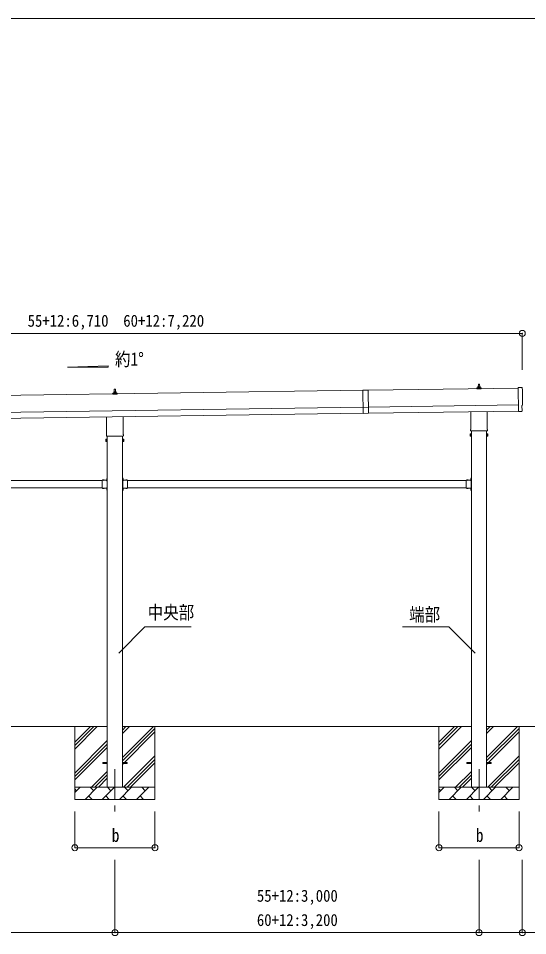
# Model space of a CAD drawing. Units: millimetres, scale not verified. Extents: x -88263 to 14131, y -29850 to 9646.
# Drawn here: x 3992 to 8188, y 2082 to 9646 of the extents above; entities that cross this region are included whole.
import ezdxf
from ezdxf.enums import TextEntityAlignment as Align

# ---------------------------------------------------------------- set-up
doc = ezdxf.new("R2010")
doc.units = ezdxf.units.MM
doc.header["$LTSCALE"] = 50
doc.header["$PDMODE"] = 32
doc.header["$PDSIZE"] = 50
doc.linetypes.add('CHAIN1', pattern=[8, 5, -1, 1, -1])
doc.linetypes.add('USER8', pattern=[4, 3, -1])
for name, color, linetype, lineweight in [('0-2_建具', 4, 'Continuous', 9), ('0-4_設備', 7, 'Continuous', 9), ('0-6_手摺', 5, 'Continuous', 5), ('0-7_ハッチ', 6, 'Continuous', 9), ('F-0_ﾚｲﾔ240', 7, 'Continuous', 9)]:
    doc.layers.add(name, color=color, linetype=linetype, lineweight=lineweight)
doc.styles.add('ＭＳ ゴシック', font='')
doc.styles.get('ＭＳ ゴシック').set_extended_font_data('MS Gothic')

msp = doc.modelspace()

# ---------------------------------------------------------------- linework, layer by layer
at = {"layer": '0-2_建具'}
for p, q in [((4781.15, 6562.87), (4781.88, 6586.4)), ((4782.88, 6587.37), (4791.43, 6587.37)), ((4792.43, 6586.4), (4793.15, 6562.87)), ((8109.75, 6597.49), (6874.38, 6579.84)), ((7768.9, 6590.23), (7768.9, 6597.94)), ((7805.4, 6590.23), (7768.9, 6590.23)), ((7769.29, 6598.73), (7805.02, 6598.73)), ((7769.67, 6598.92), (7776.39, 6600.54)), ((7776.77, 6600.73), (7797.54, 6600.73)), ((7777.15, 6601.52), (7777.15, 6605.73)), ((7778.15, 6605.73), (7796.15, 6605.73)), ((7781.15, 6605.73), (7781.88, 6629.25)), ((7782.88, 6630.23), (7791.43, 6630.23)), ((7792.43, 6629.25), (7793.15, 6605.73)), ((7797.15, 6601.52), (7797.15, 6605.73)), ((7804.64, 6598.92), (7797.92, 6600.54)), ((7805.4, 6590.23), (7805.4, 6597.94)), ((6829.38, 6579.2), (1464.43, 6502.56)), ((4768.9, 6547.37), (4768.9, 6555.09)), ((4805.4, 6547.37), (4768.9, 6547.37)), ((4769.29, 6555.87), (4805.02, 6555.87)), ((4769.67, 6556.06), (4776.39, 6557.69)), ((4776.77, 6557.87), (4797.54, 6557.87)), ((4777.15, 6558.66), (4777.15, 6562.87)), ((4778.15, 6562.87), (4796.15, 6562.87)), ((4797.15, 6558.66), (4797.15, 6562.87)), ((4804.64, 6556.06), (4797.92, 6557.69)), ((4805.4, 6547.37), (4805.4, 6555.09)), ((6829.37, 6580.2), (6832.11, 6388.22)), ((1466.43, 6362.57), (6831.38, 6439.22)), ((6876.4, 6438.36), (6831.41, 6437.72)), ((6876.38, 6439.86), (8111.75, 6457.51)), ((1467.15, 6312.58), (6832.1, 6389.22)), ((4718.85, 6213.38), (4718.85, 6359.03)), ((4855.45, 6360.98), (4855.45, 6213.38)), ((6877.11, 6388.86), (6832.11, 6388.22)), ((6877.09, 6389.86), (8112.47, 6407.51)), ((7718.85, 6256.24), (7718.85, 6401.89)), ((7855.45, 6403.84), (7855.45, 6256.24)), ((8112.51, 6404.74), (8112.52, 6403.74)), ((8132.15, 6404.02), (8139.07, 6404.48)), ((4717.15, 6204.61), (4717.15, 6210.11)), ((4857.15, 6210.11), (4857.15, 6204.61)), ((7713.15, 6217.97), (7713.91, 6219.28)), ((7713.15, 6217.97), (7713.15, 6200.97)), ((7720.15, 6214.38), (7713.91, 6214.38)), ((7720.15, 6204.56), (7713.91, 6204.56)), ((7717.15, 6247.47), (7717.15, 6252.97)), ((7855.09, 6243.97), (7719.22, 6243.97)), ((7724.65, 6243.97), (7724.65, 3305.75)), ((7849.65, 3305.75), (7849.65, 6243.97)), ((7854.15, 6214.38), (7860.39, 6214.38)), ((7854.15, 6204.56), (7860.39, 6204.56)), ((7857.15, 6252.97), (7857.15, 6247.47)), ((7861.15, 6217.97), (7860.39, 6219.28)), ((7861.15, 6217.97), (7861.15, 6200.97)), ((4713.15, 6175.11), (4713.91, 6176.43)), ((4713.15, 6175.11), (4713.15, 6158.11)), ((4713.15, 6158.11), (4713.91, 6156.8)), ((4720.15, 6171.52), (4713.91, 6171.52)), ((4720.15, 6161.7), (4713.91, 6161.7)), ((4720.15, 6156.8), (4713.91, 6156.8)), ((4855.09, 6201.11), (4719.22, 6201.11)), ((4722.65, 6157.41), (4720.15, 6157.41)), ((4724.65, 6201.11), (4724.65, 3305.75)), ((4849.65, 3305.75), (4849.65, 6201.11)), ((4851.65, 6157.41), (4854.15, 6157.41)), ((4854.15, 6171.52), (4860.39, 6171.52)), ((4854.15, 6161.7), (4860.39, 6161.7)), ((4854.15, 6156.8), (4860.39, 6156.8)), ((4861.15, 6175.11), (4860.39, 6176.43)), ((4861.15, 6158.11), (4860.39, 6156.8)), ((4861.15, 6175.11), (4861.15, 6158.11)), ((7713.15, 6200.97), (7713.91, 6199.65)), ((7720.15, 6199.65), (7713.91, 6199.65)), ((7722.65, 6200.27), (7720.15, 6200.27)), ((7851.65, 6200.27), (7854.15, 6200.27)), ((7854.15, 6199.65), (7860.39, 6199.65)), ((7861.15, 6200.97), (7860.39, 6199.65)), ((1891.65, 5833.75), (4682.65, 5833.75)), ((4682.65, 5836.75), (4682.65, 5770.75)), ((4682.65, 5836.75), (4722.65, 5836.75)), ((4685.75, 5837.26), (4685.75, 5836.75)), ((4685.75, 5836.75), (4697.55, 5836.75)), ((4722.14, 5852.65), (4722.65, 5852.65)), ((4722.65, 5856.75), (4724.65, 5856.75)), ((4722.65, 5856.75), (4722.65, 5836.75)), ((4722.65, 5852.65), (4722.65, 5840.85)), ((4724.65, 5849.75), (4722.65, 5849.75)), ((4724.65, 5843.75), (4722.65, 5843.75)), ((4722.65, 5832.75), (4722.65, 5774.75)), ((4724.65, 5856.75), (4724.65, 5836.75)), ((4851.65, 5856.75), (4849.65, 5856.75)), ((4849.65, 5856.75), (4849.65, 5836.75)), ((4849.65, 5849.75), (4851.65, 5849.75)), ((4849.65, 5843.75), (4851.65, 5843.75)), ((4851.65, 5856.75), (4851.65, 5836.75)), ((4852.16, 5852.65), (4851.65, 5852.65)), ((4851.65, 5852.65), (4851.65, 5840.85)), ((4891.65, 5836.75), (4851.65, 5836.75)), ((4851.65, 5832.75), (4851.65, 5774.75)), ((4888.55, 5836.75), (4876.75, 5836.75)), ((4888.55, 5837.26), (4888.55, 5836.75)), ((4891.65, 5836.75), (4891.65, 5770.75)), ((4891.65, 5833.75), (7682.65, 5833.75)), ((7682.65, 5836.75), (7682.65, 5770.75)), ((7682.65, 5836.75), (7722.65, 5836.75)), ((7685.75, 5837.26), (7685.75, 5836.75)), ((7685.75, 5836.75), (7697.55, 5836.75)), ((7722.14, 5852.65), (7722.65, 5852.65)), ((7722.65, 5856.75), (7724.65, 5856.75)), ((7722.65, 5856.75), (7722.65, 5836.75)), ((7722.65, 5852.65), (7722.65, 5840.85)), ((7724.65, 5849.75), (7722.65, 5849.75)), ((7724.65, 5843.75), (7722.65, 5843.75)), ((7722.65, 5832.75), (7722.65, 5774.75)), ((7724.65, 5856.75), (7724.65, 5836.75)), ((1891.65, 5773.75), (4682.65, 5773.75)), ((4682.65, 5770.75), (4722.65, 5770.75)), ((4685.75, 5770.25), (4685.75, 5770.75)), ((4685.75, 5770.75), (4697.55, 5770.75)), ((4718.65, 5773.75), (4724.15, 5773.75)), ((4722.65, 5772.75), (4718.65, 5772.75)), ((4722.14, 5766.65), (4722.65, 5766.65)), ((4722.65, 5770.75), (4722.65, 5750.75)), ((4722.65, 5766.65), (4722.65, 5754.85)), ((4724.65, 5763.75), (4722.65, 5763.75)), ((4724.65, 5757.75), (4722.65, 5757.75)), ((4722.65, 5750.75), (4724.65, 5750.75)), ((4724.65, 5770.75), (4724.65, 5750.75)), ((4849.65, 5770.75), (4849.65, 5750.75)), ((4849.65, 5763.75), (4851.65, 5763.75)), ((4849.65, 5757.75), (4851.65, 5757.75)), ((4851.65, 5750.75), (4849.65, 5750.75)), ((4855.65, 5773.75), (4850.15, 5773.75)), ((4851.65, 5772.75), (4855.65, 5772.75)), ((4851.65, 5770.75), (4851.65, 5750.75)), ((4891.65, 5770.75), (4851.65, 5770.75)), ((4852.16, 5766.65), (4851.65, 5766.65)), ((4851.65, 5766.65), (4851.65, 5754.85)), ((4888.55, 5770.75), (4876.75, 5770.75)), ((4888.55, 5770.25), (4888.55, 5770.75)), ((4891.65, 5773.75), (7682.65, 5773.75)), ((7682.65, 5770.75), (7722.65, 5770.75)), ((7685.75, 5770.25), (7685.75, 5770.75)), ((7685.75, 5770.75), (7697.55, 5770.75)), ((7718.65, 5773.75), (7724.15, 5773.75)), ((7722.65, 5772.75), (7718.65, 5772.75)), ((7722.14, 5766.65), (7722.65, 5766.65)), ((7722.65, 5770.75), (7722.65, 5750.75)), ((7722.65, 5766.65), (7722.65, 5754.85)), ((7724.65, 5763.75), (7722.65, 5763.75)), ((7724.65, 5757.75), (7722.65, 5757.75)), ((7722.65, 5750.75), (7724.65, 5750.75)), ((7724.65, 5770.75), (7724.65, 5750.75)), ((4687.15, 3510.25), (4724.65, 3510.25)), ((4687.15, 3501.25), (4687.15, 3510.25)), ((4687.15, 3501.25), (4724.65, 3501.25)), ((4849.65, 3510.25), (4887.15, 3510.25)), ((4849.65, 3501.25), (4887.15, 3501.25)), ((4887.15, 3501.25), (4887.15, 3510.25)), ((7687.15, 3510.25), (7724.65, 3510.25)), ((7687.15, 3501.25), (7687.15, 3510.25)), ((7687.15, 3501.25), (7724.65, 3501.25)), ((7849.65, 3510.25), (7887.15, 3510.25)), ((7849.65, 3501.25), (7887.15, 3501.25)), ((7887.15, 3501.25), (7887.15, 3510.25))]:
    msp.add_line(p, q, dxfattribs=at)
at = {"layer": '0-2_建具', "color": 7, "linetype": 'CHAIN1'}
for p, q in [((4787.15, 3455.75), (4787.15, 3106.75)), ((7787.15, 3455.75), (7787.15, 3106.75))]:
    msp.add_line(p, q, dxfattribs=at)
at = {"layer": '0-2_建具'}
for points in [[(6829.37, 6580.2), (6874.37, 6580.84), (6877.11, 6388.86)], [(8141.27, 6601.38), (8109.68, 6602.58), (8112.51, 6404.74)], [(8141.86, 6407.52), (8141.19, 6454.54), (8141.79, 6454.55)], [(8131.4, 6404.29), (8130.73, 6404.91), (8112.52, 6403.74)], [(7720.15, 6199.65), (7720.15, 6219.28), (7713.91, 6219.28)], [(7720.15, 6200.27), (7720.15, 6218.67), (7722.65, 6218.67)], [(7854.15, 6200.27), (7854.15, 6218.67), (7851.65, 6218.67)], [(7854.15, 6199.65), (7854.15, 6219.28), (7860.39, 6219.28)], [(4720.15, 6156.8), (4720.15, 6176.43), (4713.91, 6176.43)], [(4720.15, 6157.41), (4720.15, 6175.81), (4722.65, 6175.81)], [(4854.15, 6157.41), (4854.15, 6175.81), (4851.65, 6175.81)], [(4854.15, 6156.8), (4854.15, 6176.43), (4860.39, 6176.43)], [(4685.75, 5837.26), (4697.55, 5837.26), (4697.55, 5836.75)], [(4722.65, 5832.75), (4718.65, 5832.75), (4718.65, 5834.75), (4722.65, 5834.75)], [(4718.65, 5833.75), (4724.15, 5833.75), (4724.15, 5773.75)], [(4722.14, 5852.65), (4722.14, 5840.85), (4722.65, 5840.85)], [(4855.65, 5833.75), (4850.15, 5833.75), (4850.15, 5773.75)], [(4852.16, 5852.65), (4852.16, 5840.85), (4851.65, 5840.85)], [(4851.65, 5832.75), (4855.65, 5832.75), (4855.65, 5834.75), (4851.65, 5834.75)], [(4888.55, 5837.26), (4876.75, 5837.26), (4876.75, 5836.75)], [(7685.75, 5837.26), (7697.55, 5837.26), (7697.55, 5836.75)], [(7722.65, 5832.75), (7718.65, 5832.75), (7718.65, 5834.75), (7722.65, 5834.75)], [(7718.65, 5833.75), (7724.15, 5833.75), (7724.15, 5773.75)], [(7722.14, 5852.65), (7722.14, 5840.85), (7722.65, 5840.85)], [(4685.75, 5770.25), (4697.55, 5770.25), (4697.55, 5770.75)], [(4722.65, 5774.75), (4718.65, 5774.75), (4718.65, 5772.75)], [(4722.14, 5766.65), (4722.14, 5754.85), (4722.65, 5754.85)], [(4851.65, 5774.75), (4855.65, 5774.75), (4855.65, 5772.75)], [(4852.16, 5766.65), (4852.16, 5754.85), (4851.65, 5754.85)], [(4888.55, 5770.25), (4876.75, 5770.25), (4876.75, 5770.75)], [(7685.75, 5770.25), (7697.55, 5770.25), (7697.55, 5770.75)], [(7722.65, 5774.75), (7718.65, 5774.75), (7718.65, 5772.75)], [(7722.14, 5766.65), (7722.14, 5754.85), (7722.65, 5754.85)]]:
    msp.add_lwpolyline(points, dxfattribs=at)
for points in [[(7722.65, 6198.97), (7722.65, 6219.97), (7724.65, 6219.97), (7724.65, 6198.97)], [(7851.65, 6198.97), (7851.65, 6219.97), (7849.65, 6219.97), (7849.65, 6198.97)], [(4722.65, 6156.11), (4722.65, 6177.11), (4724.65, 6177.11), (4724.65, 6156.11)], [(4851.65, 6156.11), (4851.65, 6177.11), (4849.65, 6177.11), (4849.65, 6156.11)]]:
    msp.add_lwpolyline(points, close=True, dxfattribs=at)
at = {"layer": '0-2_建具', "linetype": 'USER8'}
for points in [[(4689.15, 5839.37), (4690.51, 5836.59), (4691.65, 5835.98)], [(4694.15, 5839.37), (4692.8, 5836.59), (4691.65, 5835.98)], [(4720.04, 5849.25), (4722.82, 5847.9), (4723.43, 5846.75)], [(4720.04, 5844.25), (4722.82, 5845.61), (4723.43, 5846.75)], [(4854.26, 5849.25), (4851.49, 5847.9), (4850.88, 5846.75)], [(4854.26, 5844.25), (4851.49, 5845.61), (4850.88, 5846.75)], [(4880.15, 5839.37), (4881.51, 5836.59), (4882.65, 5835.98)], [(4885.15, 5839.37), (4883.8, 5836.59), (4882.65, 5835.98)], [(7689.15, 5839.37), (7690.51, 5836.59), (7691.65, 5835.98)], [(7694.15, 5839.37), (7692.8, 5836.59), (7691.65, 5835.98)], [(7720.04, 5849.25), (7722.82, 5847.9), (7723.43, 5846.75)], [(7720.04, 5844.25), (7722.82, 5845.61), (7723.43, 5846.75)], [(4689.15, 5768.14), (4690.51, 5770.92), (4691.65, 5771.53)], [(4694.15, 5768.14), (4692.8, 5770.92), (4691.65, 5771.53)], [(4720.04, 5763.25), (4722.82, 5761.9), (4723.43, 5760.75)], [(4720.04, 5758.25), (4722.82, 5759.61), (4723.43, 5760.75)], [(4854.26, 5763.25), (4851.49, 5761.9), (4850.88, 5760.75)], [(4854.26, 5758.25), (4851.49, 5759.61), (4850.88, 5760.75)], [(4880.15, 5768.14), (4881.51, 5770.92), (4882.65, 5771.53)], [(4885.15, 5768.14), (4883.8, 5770.92), (4882.65, 5771.53)], [(7689.15, 5768.14), (7690.51, 5770.92), (7691.65, 5771.53)], [(7694.15, 5768.14), (7692.8, 5770.92), (7691.65, 5771.53)], [(7720.04, 5763.25), (7722.82, 5761.9), (7723.43, 5760.75)], [(7720.04, 5758.25), (7722.82, 5759.61), (7723.43, 5760.75)]]:
    msp.add_lwpolyline(points, dxfattribs=at)
at = {"layer": '0-2_建具'}
for centre, radius, start, end in [((4782.88, 6586.37), 1, 90, 178.60509), ((4791.43, 6586.37), 1, 1.39491, 90), ((7769.9, 6597.94), 1, 103.62699, 180), ((7776.15, 6601.52), 1, 283.62699, 0), ((7781.24, 6605.1), 4.13, 90, 171.17633), ((7778.15, 6604.73), 1, 90, 180), ((7782.88, 6629.23), 1, 90, 178.60509), ((7790.49, 6605.73), 4.83, 133.60282, 180), ((7783.82, 6605.73), 4.83, 0, 46.39718), ((7791.43, 6629.23), 1, 1.39491, 90), ((7793.07, 6605.1), 4.13, 8.82367, 90), ((7796.15, 6604.73), 1, 0, 90), ((7798.15, 6601.52), 1, 180, 256.37301), ((7804.4, 6597.94), 1, 0, 76.37301), ((4769.9, 6555.09), 1, 103.62699, 180), ((4776.15, 6558.66), 1, 283.62699, 0), ((4781.24, 6562.24), 4.13, 90, 171.17633), ((4778.15, 6561.87), 1, 90, 180), ((4790.49, 6562.87), 4.83, 133.60282, 180), ((4783.82, 6562.87), 4.83, 0, 46.39718), ((4793.07, 6562.24), 4.13, 8.82367, 90), ((4796.15, 6561.87), 1, 0, 90), ((4798.15, 6558.66), 1, 180, 256.37301), ((4804.4, 6555.09), 1, 0, 76.37301), ((4721.15, 6210.11), 4, 125.09963, 180), ((4721.15, 6204.61), 4, 180, 194.47751), ((4721.15, 6204.61), 4, 194.47751, 241.04498), ((4853.15, 6204.61), 4, 298.95502, 345.52249), ((4853.15, 6210.11), 4, 0, 54.90037), ((4853.15, 6204.61), 4, 345.52249, 360), ((7717.5, 6216.83), 4.34, 145.61575, 214.38425), ((7729.39, 6209.47), 16.24, 162.41205, 197.58795), ((7717.5, 6202.11), 4.34, 145.61575, 214.38425), ((7721.15, 6252.97), 4, 125.09963, 180), ((7721.15, 6247.47), 4, 180, 194.47751), ((7721.15, 6247.47), 4, 194.47751, 241.04498), ((7853.15, 6247.47), 4, 298.95502, 345.52249), ((7853.15, 6252.97), 4, 0, 54.90037), ((7853.15, 6247.47), 4, 345.52249, 360), ((7844.91, 6209.47), 16.24, 342.41205, 17.58795), ((7856.81, 6216.83), 4.34, 325.61575, 34.38425), ((7856.81, 6202.11), 4.34, 325.61575, 34.38425), ((4717.5, 6173.97), 4.34, 145.61575, 214.38425), ((4729.39, 6166.61), 16.24, 162.41205, 197.58795), ((4717.5, 6159.25), 4.34, 145.61575, 214.38425), ((4844.91, 6166.61), 16.24, 342.41205, 17.58795), ((4856.81, 6173.97), 4.34, 325.61575, 34.38425), ((4856.81, 6159.25), 4.34, 325.61575, 34.38425), ((4691.65, 5831.52), 8.23, 44.2189, 135.7811), ((4727.89, 5846.75), 8.23, 134.2189, 225.7811), ((4722.65, 5836.75), 2, 270, 0), ((4851.65, 5836.75), 2, 180, 270), ((4846.42, 5846.75), 8.23, 314.2189, 45.7811), ((4882.65, 5831.52), 8.23, 44.2189, 135.7811), ((7691.65, 5831.52), 8.23, 44.2189, 135.7811), ((7727.89, 5846.75), 8.23, 134.2189, 225.7811), ((7722.65, 5836.75), 2, 270, 0), ((4691.65, 5775.99), 8.23, 224.2189, 315.7811), ((4727.89, 5760.75), 8.23, 134.2189, 225.7811), ((4722.65, 5770.75), 2, 0, 90), ((4851.65, 5770.75), 2, 90, 180), ((4846.42, 5760.75), 8.23, 314.2189, 45.7811), ((4882.65, 5775.99), 8.23, 224.2189, 315.7811), ((7691.65, 5775.99), 8.23, 224.2189, 315.7811), ((7727.89, 5760.75), 8.23, 134.2189, 225.7811), ((7722.65, 5770.75), 2, 0, 90)]:
    msp.add_arc(centre, radius, start, end, dxfattribs=at)
for centre, major_axis, ratio, start_param, end_param in [((8141.16, 6598.38), (3, 0.04), 0.99863, 6.2683889, 7.8016218), ((12907.54, 6596.04), (-4762.89, -68.04), 0.99863, 6.2683889, 6.2976778), ((8141.73, 6458.95), (4.41, 0.06), 0.99863, 4.712389, 6.2976778), ((8132.08, 6405.02), (0.737, -0.68), 0.9974, 4.712389, 5.5252311), ((8138.86, 6407.48), (2.21, -2.04), 0.9974, 5.5252311, 7.0411395)]:
    msp.add_ellipse(centre, major_axis=major_axis, ratio=ratio, start_param=start_param, end_param=end_param, dxfattribs=at)
at = {"layer": '0-4_設備', "color": 4}
for p, q in [((4396.14, 6768.06), (4732.14, 6780.47)), ((4732.14, 6768.06), (4396.14, 6768.06)), ((4732.14, 6780.47), (4732.14, 6768.06))]:
    msp.add_line(p, q, dxfattribs=at)
at = {"layer": '0-4_設備'}
for p, q in [((4724.65, 3805.75), (1849.65, 3805.75)), ((4457.15, 3805.75), (4457.15, 3205.75)), ((4457.15, 3620.7), (4642.2, 3805.75)), ((4457.15, 3648.99), (4613.92, 3805.75)), ((4457.15, 3677.27), (4585.64, 3805.75)), ((7724.65, 3805.75), (4849.65, 3805.75)), ((4849.65, 3550.66), (5104.75, 3805.75)), ((4849.65, 3748.65), (4906.76, 3805.75)), ((4849.65, 3776.93), (4878.48, 3805.75)), ((4849.65, 3522.37), (5117.15, 3789.87)), ((5117.15, 3805.75), (5117.15, 3205.75)), ((7457.15, 3805.75), (7457.15, 3205.75)), ((7457.15, 3620.7), (7642.2, 3805.75)), ((7457.15, 3648.99), (7613.92, 3805.75)), ((7457.15, 3677.27), (7585.64, 3805.75)), ((7849.65, 3550.66), (8104.75, 3805.75)), ((7849.65, 3748.65), (7906.76, 3805.75)), ((7849.65, 3776.93), (7878.48, 3805.75)), ((8441.77, 3805.75), (7849.65, 3805.75)), ((7849.65, 3522.37), (8117.15, 3789.87)), ((8117.15, 3805.75), (8117.15, 3205.75)), ((4849.65, 3494.09), (5117.15, 3761.59)), ((7849.65, 3494.09), (8117.15, 3761.59)), ((4457.15, 3422.71), (4724.65, 3690.21)), ((4457.15, 3394.43), (4724.65, 3661.93)), ((4457.15, 3366.15), (4724.65, 3633.65)), ((7457.15, 3422.71), (7724.65, 3690.21)), ((7457.15, 3394.43), (7724.65, 3661.93)), ((7457.15, 3366.15), (7724.65, 3633.65)), ((4859.31, 3305.75), (5117.15, 3563.6)), ((7859.31, 3305.75), (8117.15, 3563.6)), ((4887.59, 3305.75), (5117.15, 3535.31)), ((4915.88, 3305.75), (5117.15, 3507.03)), ((7887.59, 3305.75), (8117.15, 3535.31)), ((7915.88, 3305.75), (8117.15, 3507.03)), ((4594.75, 3305.75), (4724.65, 3435.66)), ((4623.04, 3305.75), (4724.65, 3407.37)), ((7594.75, 3305.75), (7724.65, 3435.66)), ((7623.04, 3305.75), (7724.65, 3407.37)), ((4651.32, 3305.75), (4724.65, 3379.09)), ((7651.32, 3305.75), (7724.65, 3379.09)), ((4457.15, 3305.75), (5117.15, 3305.75)), ((4457.15, 3262.86), (4500.05, 3305.75)), ((4471.49, 3277.2), (4457.15, 3291.54)), ((4541.47, 3205.75), (4641.47, 3305.75)), ((4612.91, 3277.2), (4584.36, 3305.75)), ((4682.89, 3205.75), (4782.89, 3305.75)), ((4754.34, 3277.2), (4725.78, 3305.75)), ((4824.31, 3205.75), (4924.31, 3305.75)), ((4895.76, 3277.2), (4867.2, 3305.75)), ((4965.73, 3205.75), (5065.73, 3305.75)), ((5037.18, 3277.2), (5008.62, 3305.75)), ((5113.87, 3305.75), (5117.15, 3309.04)), ((7457.15, 3305.75), (8117.15, 3305.75)), ((7457.15, 3262.86), (7500.05, 3305.75)), ((7471.49, 3277.2), (7457.15, 3291.54)), ((7541.47, 3205.75), (7641.47, 3305.75)), ((7612.91, 3277.2), (7584.36, 3305.75)), ((7682.89, 3205.75), (7782.89, 3305.75)), ((7754.34, 3277.2), (7725.78, 3305.75)), ((7824.31, 3205.75), (7924.31, 3305.75)), ((7895.76, 3277.2), (7867.2, 3305.75)), ((7965.73, 3205.75), (8065.73, 3305.75)), ((8037.18, 3277.2), (8008.62, 3305.75)), ((8113.87, 3305.75), (8117.15, 3309.04)), ((5117.15, 3205.75), (4457.15, 3205.75)), ((4570.02, 3234.31), (4598.57, 3205.75)), ((4711.44, 3234.31), (4740, 3205.75)), ((4852.86, 3234.31), (4881.42, 3205.75)), ((4994.29, 3234.31), (5022.84, 3205.75)), ((8117.15, 3205.75), (7457.15, 3205.75)), ((7570.02, 3234.31), (7598.57, 3205.75)), ((7711.44, 3234.31), (7740, 3205.75)), ((7852.86, 3234.31), (7881.42, 3205.75)), ((7994.29, 3234.31), (8022.84, 3205.75))]:
    msp.add_line(p, q, dxfattribs=at)
at = {"layer": '0-6_手摺', "color": 6, "lineweight": 9}
for p, q in [((1433.15, 7047.98), (8143.15, 7047.98)), ((8143.15, 7047.98), (8143.15, 6747.98)), ((4457.15, 2806.75), (4457.15, 3106.75)), ((5117.15, 2806.75), (5117.15, 3106.75)), ((7457.15, 2806.75), (7457.15, 3106.75)), ((8117.15, 2806.75), (8117.15, 3106.75)), ((4457.15, 2806.75), (5117.15, 2806.75)), ((7457.15, 2806.75), (8117.15, 2806.75)), ((4787.15, 2106.75), (4787.15, 2706.75)), ((7787.15, 2106.75), (7787.15, 2706.75)), ((8143.15, 2106.75), (8143.15, 2706.75)), ((1787.15, 2106.75), (4787.15, 2106.75)), ((4787.15, 2106.75), (7787.15, 2106.75)), ((7787.15, 2106.75), (8143.15, 2106.75)), ((8143.15, 2106.75), (8837.46, 2106.75))]:
    msp.add_line(p, q, dxfattribs=at)
at = {"layer": '0-6_手摺', "color": 6}
for p in [(8143.15, 7047.98), (4457.15, 2806.75), (5117.15, 2806.75), (7457.15, 2806.75), (8117.15, 2806.75), (4787.15, 2106.75), (7787.15, 2106.75), (8143.15, 2106.75)]:
    msp.add_point(p, dxfattribs=at)
at = {"layer": '0-7_ハッチ'}
for points in [[(5416.1, 4627.83), (5034.79, 4627.83), (4818.78, 4411.82)], [(7158.2, 4627.83), (7539.52, 4627.83), (7755.52, 4411.82)]]:
    msp.add_lwpolyline(points, dxfattribs=at)
at = {"layer": 'F-0_ﾚｲﾔ240', "color": 5, "lineweight": 5}
msp.add_line((-13975.76, 9645.57), (13424.24, 9645.57), dxfattribs=at)

# ---------------------------------------------------------------- texts
at = {"layer": '0-4_設備', "style": 'ＭＳ ゴシック', "width": 0.85}
msp.add_text('約1°', height=110, dxfattribs=at).set_placement((4787.82, 6747.83), align=Align.BOTTOM_LEFT)
at = {"layer": '0-6_手摺', "color": 7, "style": 'ＭＳ ゴシック'}
for s, height, width, p in [('55+12:6,710\u300060+12:7,220', 98.97, 0.9, (4068.15, 7072.98)), ('b', 110, 0.85, (4760.9, 2821.75)), ('b', 110, 0.85, (7760.9, 2821.75)), ('55+12:3,000', 98.97, 0.9, (5957.15, 2331.75)), ('60+12:3,200', 98.97, 0.9, (5957.15, 2131.75))]:
    msp.add_text(s, height=height, dxfattribs=dict(at, width=width)).set_placement(p, align=Align.BOTTOM_LEFT)
at = {"layer": '0-7_ハッチ', "color": 7, "style": 'ＭＳ ゴシック', "width": 0.85}
for s, p in [('中央部', (5057.42, 4659.18)), ('端部', (7211.91, 4641.52))]:
    msp.add_text(s, height=110, dxfattribs=at).set_placement(p, align=Align.BOTTOM_LEFT)

doc.saveas('drawing.dxf')
